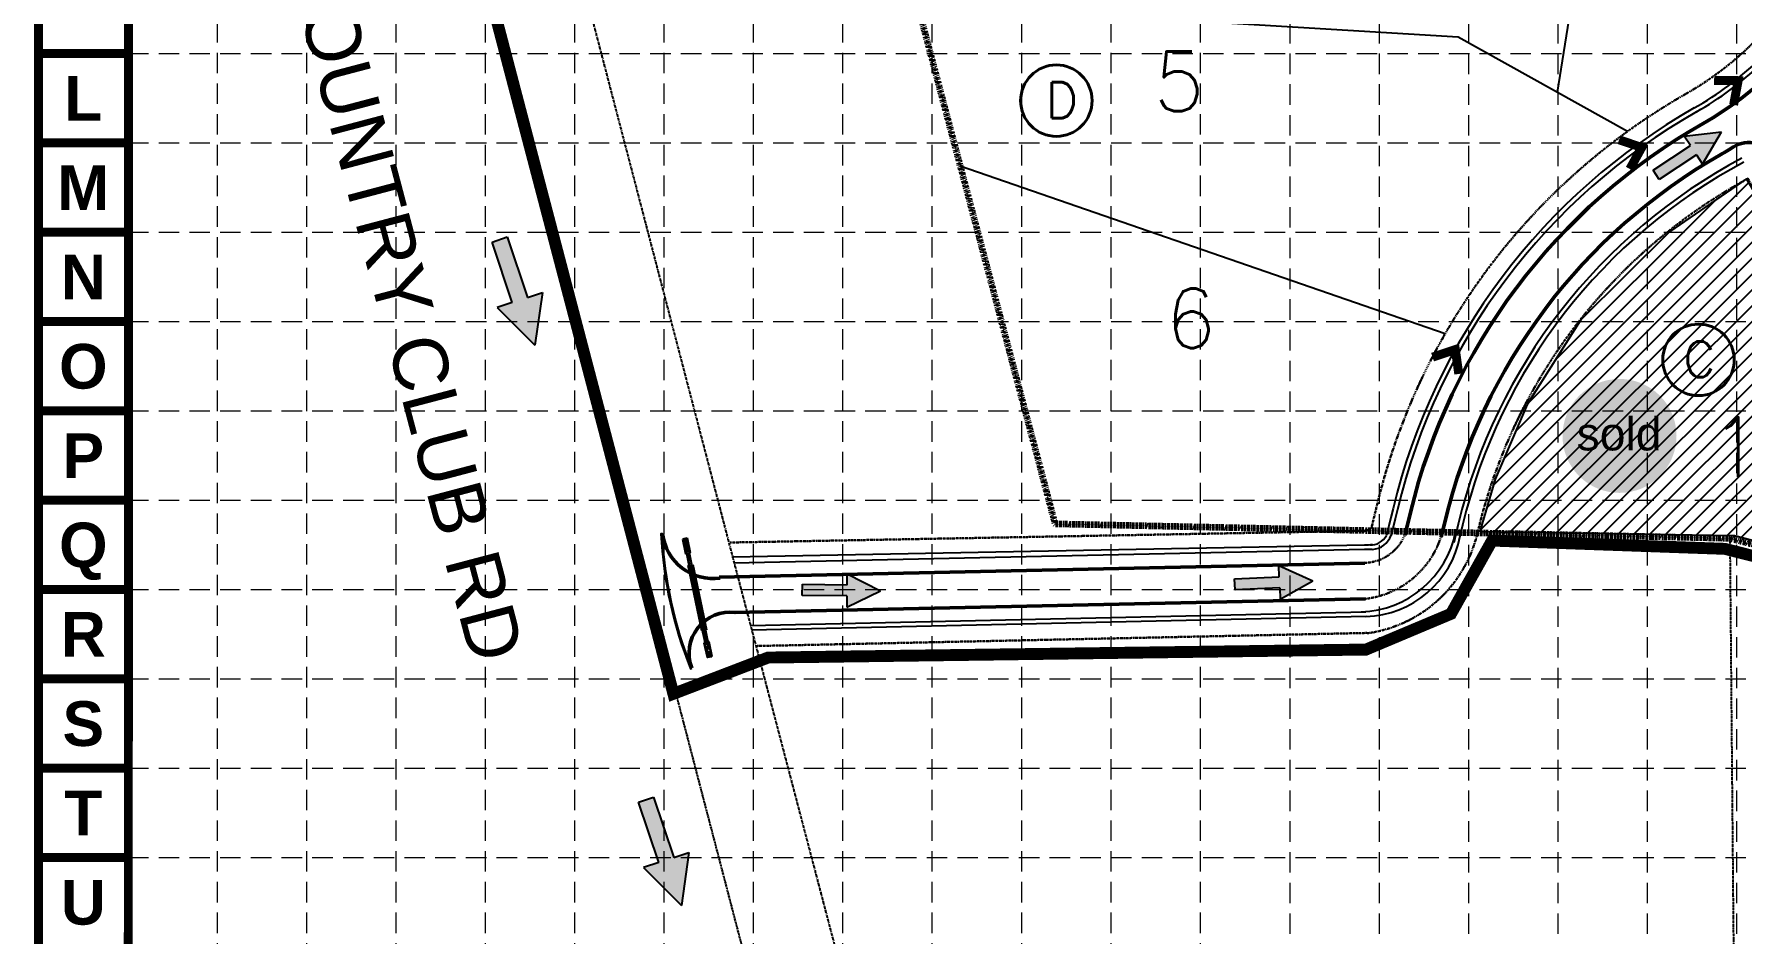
# Model space of a CAD drawing. Header units: inches. Extents: x 8856 to 12702, y 4190 to 6596.
# Drawn here: x 8856 to 10003, y 5282 to 5886 of the extents above; entities that cross this region are included whole.
import ezdxf
from ezdxf.enums import TextEntityAlignment as Align

# ---------------------------------------------------------------- set-up
doc = ezdxf.new("R2010")
doc.units = ezdxf.units.IN
doc.header["$MEASUREMENT"] = 0
for name, pattern in [('CENTER', [2, 1.25, -0.25, 0.25, -0.25]), ('CENTER2', [1.125, 0.75, -0.125, 0.125, -0.125]), ('HIDDEN', [0.375, 0.25, -0.125]), ('PHANTOM2', [1.25, 0.625, -0.125, 0.125, -0.125, 0.125, -0.125])]:
    doc.linetypes.add(name, pattern=pattern)
for name, color, linetype in [('BASE', 7, 'Continuous'), ('CL-CNTY-CLUB-RD', 7, 'CENTER'), ('COMMERCIAL LOT LINES', 7, 'PHANTOM2'), ('GRID', 254, 'HIDDEN'), ('LIMITS OF DISTURBANCE', 1, 'HIDDEN'), ('P-DITCH-BOT', 7, 'Continuous'), ('P-LOT-LNS', 150, 'Continuous'), ('P-SAWCUT', 7, 'Continuous'), ('P-STM-CL', 7, 'CENTER2'), ('P-STM-HDWL', 7, 'Continuous'), ('PHASE LINE', 7, 'Continuous'), ('SILT FENCE', 200, 'Continuous'), ('SODDED LOT', 2, 'Continuous')]:
    doc.layers.add(name, color=color, linetype=linetype)
for name, color, linetype, lineweight in [('block number', 7, 'Continuous', 40), ('BOUNDARY', 150, 'PHANTOM2', 90), ('lot number', 7, 'Continuous', 35), ('P-EP', 7, 'Continuous', 50), ('P-ROCK-RIPRAP', 7, 'Continuous', 30), ('P-ROW', 150, 'PHANTOM2', 30), ('P-STM', 7, 'Continuous', 60)]:
    doc.layers.add(name, color=color, linetype=linetype, lineweight=lineweight)
doc.styles.add('L100', font='simplex', dxfattribs={"height": 10})
doc.styles.add('L120', font='simplex', dxfattribs={"height": 12})
doc.styles.add("L200'", font='ARIAL.TTF', dxfattribs={"height": 0.001968503937008})
doc.styles.add('ryland', font='ARIAL.TTF', dxfattribs={"height": 25})
doc.styles.get("Standard").update_dxf_attribs({"font": 'ARIALBD.TTF'})
pattern_1 = [(167.4056034282895, (224.2476686923312, 11416.52903325825), (-47.07133619810101, 10.2122104532173), [0.5381439999999996, -53.27635199999998]), (124.3625034282894, (223.7224725509789, 11416.64637469641), (27.04320107494522, -39.85806569852965), [0.923472, -91.4237]), (71.90320342828946, (223.2012397377237, 11417.40868457722), (-18.70439597524636, -56.4459533915179), [0.6511519999999997, -64.46412799999996]), (206.6665034282895, (221.5643251318756, 11418.27707997861), (71.66520759053542, 35.77845835633514), [0.8409519999999999, -83.25423199999999]), (232.2265034282895, (220.8128219695243, 11417.89966376675), (32.00530386589573, 40.98366420228996), [0.8246199999999998, -81.63749199999998]), (296.6665034282894, (220.3077068001558, 11417.24785193372), (-35.77845835633514, 71.66520759053542), [0.8409519999999999, -83.25423199999999]), (337.0870034282895, (220.6851230120189, 11416.49634877137), (-60.37230426776144, 25.67459567026552), [1.112116, -110.099396]), (11.64810342828947, (221.7094893305941, 11416.06336650225), (90.4144898102692, 18.79414243824937), [1.049952, -103.945284]), (60.82240342828945, (222.7378189772667, 11416.27535267579), (29.60087234551698, 53.40213852942544), [0.8438, -83.536292]), (114.6292034282894, (223.1491878094575, 11417.01208579159), (18.10987967698676, -40.29928436381815), [0.9633279999999996, -47.20305199999997]), (161.7902034282895, (222.7477272975107, 11417.88777378245), (-61.89423468945191, 20.22631325501531), [1.245792, -123.3335]), (78.20690342828945, (223.4730196281146, 11414.80719736964), (7.168354965812312, 36.17478170398071), [0.4252039999999999, -42.09537599999999]), (110.8620034282894, (223.559922574927, 11415.22342792815), (18.55107009583721, -49.2326882368414), [0.8089479999999997, -80.08604399999996]), (164.3928034282894, (223.2718401730331, 11415.97934361771), (-3.485102933099482, -1.963177895166251), [0.565684, -5.091168]), (142.5914034282894, (223.5526299854534, 11416.45888202205), (16.78609423752693, -13.49915115748309), [0.304632, -30.15846]), (231.1942034282895, (223.3106545196774, 11416.64394383325), (8.492129403425428, 9.374633941681843), [0.430812, -21.109848]), (330.3566034282894, (223.0406714257203, 11416.30822203029), (12.85974034505915, -6.528939220430372), [0.6997159999999997, -22.62409199999999]), (100.9579034282894, (223.6488071857873, 11415.96214270799), (0.4412591388023657, -8.933379376783648), [0.505964, -12.143148]), (315.7823034282894, (222.1720116928329, 11418.66530290894), (30.08705734939158, -28.96150865700374), [0.7087999999999999, -70.17137999999998]), (9.739003428289449, (222.6800069244675, 11418.17099445803), (-46.18882766422776, -7.65456350170779), [0.5946439999999998, -58.86963199999999]), (232.5914034282894, (224.3458275567148, 11416.35477816552), (13.49915115748309, 16.78609423752693), [0.60926, -29.853832]), (283.0033034282894, (223.9757039343249, 11415.87082723397), (-9.176497035615203, 40.74054375914275), [0.7087999999999998, -70.17137999999997]), (278.8368034282894, (220.0112485429574, 11417.44813299058), (-2.845700303081109, 21.35186241720202), [0.68352, -33.492496]), (234.1679034282894, (220.1162507977051, 11416.77272605658), (28.52026122206086, 39.02043893388658), [0.5727119999999997, -56.69857199999998]), (6.194203428289457, (220.8803574749536, 11414.35674985931), (21.3518655115952, 2.845677581607473), [0.60926, -29.853832]), (316.7468034282894, (221.486062371863, 11414.42248856831), (-39.46169696183181, 37.45363278944449), [0.6705239999999999, -66.38169599999998]), (8.83680342828946, (219.9184006039984, 11416.06444976808), (-21.35186241720202, -2.845700303081099), [0.34176, -33.834256]), (40.70270342828942, (220.7625668376929, 11414.56585597059), (11.9772374009784, 11.33780422989549), [0.20396, -20.192116]), (105.3566034282894, (220.9171901575487, 11414.69886585352), (2.404437850519509, -12.41848094066376), [0.8246199999999998, -15.6678]), (125.4018034282894, (220.6988097927481, 11415.49404508883), (23.11687186360843, -32.88784173050687), [0.7642, -75.655692]), (243.0829034282894, (222.7270122588025, 11416.13153607441), (5.007022260526875, 7.411460212684431), [0.5768879999999998, -13.845316]), (292.5500034282894, (222.465854219259, 11415.61714665151), (26.4037810617354, -63.17309959415073), [1.007176, -99.710252]), (0.3382034282894548, (222.8520954855358, 11414.68697586922), (-32.24842352678247, 0.1981657447255625), [0.4118239999999999, -40.77069599999999]), (29.39280342828945, (223.2639135168365, 11414.68940673238), (1.521924566975267, 5.448279142301461), [0.24, -3.759999999999999]), (59.64920342828945, (220.7640993026341, 11415.62264244455), (-16.54302242883286, -27.68263543345996), [0.555696, -55.01408000000001]), (347.4056034282894, (221.0448891150545, 11416.1021808489), (47.07133619810102, -10.21221045321729), [1.076287999999999, -52.73820799999996]), (299.3928034282894, (222.095281397761, 11415.8674979726), (5.448279142301462, -1.521924566975267), [1.04, -2.959999999999999]), (264.6976034282895, (222.6057074925541, 11414.96137149039), (4.763981381776488, 48.59325645417239), [0.632456, -62.613096]), (193.4474034282894, (222.5472613730317, 11414.3316222934), (-15.90358493028137, -4.367607930468038), [0.5824079999999999, -28.538032]), (147.0388034282894, (221.9808200218763, 11414.19618154731), (-72.15140566191289, 46.58513260677321), [0.9482599999999999, -93.87789599999998]), (114.8189034282894, (221.1851915874561, 11414.71210343514), (-22.03622209953075, 47.26949313749401), [1.003195999999999, -99.31629599999994])]

# ---------------------------------------------------------------- blocks, each defined once
blk = doc.blocks.new('TF')
for p, q in [((0.1612460134014668, 0.02011902808567356), (0.1612460134014668, 0.06011902808575087)), ((0.1612460134014668, 0.06011902808575087), (0.2812460134014714, 0.0001190280856917525)), ((0.001246013401441814, -0.01988097191429006), (0.001246013401441814, 0.02011902808567356)), ((0.001246013401441814, 0.02011902808567356), (0.1612460134014668, 0.02011902808567356)), ((0.1612460134014668, -0.05988097191425368), (0.2812460134014714, 0.0001190280856917525)), ((0.1612460134014668, -0.01988097191429006), (0.001246013401441814, -0.01988097191429006)), ((0.1612460134014668, -0.01988097191429006), (0.1612460134014668, -0.05988097191425368))]:
    blk.add_line(p, q)
for points in [[(0.1612460134014668, -0.05988097191425368), (0.1612460134014668, 0.06011902808575087), (0.2812460134014714, 0.0001190280856917525), (0.1612460134014668, 0.06011902808575087)], [(0.001246013401441814, 0.02011902808567356), (0.001246013401441814, -0.01988097191429006), (0.1612460134014668, 0.02011902808567356), (0.1612460134014668, -0.01988097191429006)]]:
    blk.add_solid(points)
blk = doc.blocks.new('arrow')
at = {"xscale": 192.0000000000001, "yscale": 192, "zscale": 192, "rotation": 89.54514789520785}
blk.add_blockref('TF', (-0.4058247577286238, -53.99771442406018), dxfattribs=at)
blk = doc.blocks.new('Sold')
h = blk.add_hatch(color=7)
h.paths.add_polyline_path([(38.78496247210744, 18.77409050585028, 1), (0.5207856342430404, 18.77409050585028, 1)])
h.paths.add_polyline_path([(2.416219880599712, 10.89449421479345), (36.58703529336928, 10.89449421479345), (36.58703529336928, 27.85845966292506), (2.416219880599712, 27.85845966292506)], flags=24)
at = {"layer": 'BASE', "color": 7, "style": 'ryland'}
blk.add_text('sold', height=11.12714691139804, dxfattribs=at).set_placement((19.50162758698563, 13.90398517682713), align=Align.CENTER)

msp = doc.modelspace()

# ---------------------------------------------------------------- hatches: boundary and pattern name
at = {"layer": 'P-ROCK-RIPRAP'}
h = msp.add_hatch(dxfattribs=at)
h.set_pattern_fill('GRAVEL', color=1, scale=4, angle=-60.60719657171055, style=0)
h.set_pattern_definition(pattern_1)
h.paths.add_polyline_path([(9291.889939817132, 5546.705798574499), (9293.925906898841, 5536.915148069621), (9296.86578918015, 5537.512796141519), (9294.82982209843, 5547.303446646395)])
h = msp.add_hatch(dxfattribs=at)
h.set_pattern_fill('GRAVEL', color=1, scale=4, angle=-60.60719657171055, style=0)
h.set_pattern_definition(pattern_1)
h.paths.add_polyline_path([(9309.33387527381, 5477.753234673598), (9311.380448014868, 5467.976215826548), (9308.446852179355, 5467.34843678931), (9306.397531145312, 5477.138584958204)])
at = {"layer": 'P-SAWCUT'}
h = msp.add_hatch(dxfattribs=at)
h.set_pattern_fill('ANSI31', color=256, scale=10, angle=-33.82573827352668, style=0)
h.set_pattern_definition([(11.17426172647331, (579.5540264942425, 11920.82727281894), (-0.2422420866247464, 1.22630288732747), [])])
edge = h.paths.add_edge_path()
edge.add_arc((9554.433026988148, 5563.082899943949), 276.3273669487539, 182.6446779952647, 201.8932591284984, ccw=False)
edge.add_line((9278.39997824816, 5550.332616490688), (9277.401043355147, 5550.286474541036))
edge.add_arc((9554.433026988147, 5563.082899943946), 277.3273669487525, 182.6446779952642, 201.893259128498)
edge.add_line((9297.106473791, 5459.673454154868), (9298.03435392064, 5460.046332774554))
at = {"layer": 'SODDED LOT'}
h = msp.add_hatch(dxfattribs=at)
h.set_pattern_fill('ANSI31', color=256, scale=60, style=0)
h.set_pattern_definition([(45, (0, 0), (-5.303300858899106, 5.303300858899107), [])])
h.paths.add_polyline_path([(10357.19603666186, 5455.817379991287), (10305.84042669549, 5476.553176716268), (10228.51664574078, 5518.895283143127), (10151.2186982486, 5580.694715662517), (10101.81524347761, 5634.769220881844), (10072.62673736828, 5676.926751336421), (10027.49255292758, 5752.640018477639), (10006.00009349296, 5788.617240001575), (9954.41817273173, 5753.176987297174), (9894.77657402059, 5694.109901809652), (9858.776685217068, 5637.190705719137), (9837.449750183292, 5586.983824596402), (9827.141277623316, 5551.785428115147), (9998.089905380944, 5549.209934656601)])

# ---------------------------------------------------------------- linework, layer by layer
at = {"layer": 'BASE', "const_width": 5.999999999999659}
for points in [[(8859.448287364132, 4192.807685084724), (12699.44828736391, 4192.807685084724), (12699.44828736391, 6592.807685084587), (8859.448287364132, 6592.807685084587)], [(8919.31723496068, 4252.791972684199), (12639.6159117087, 4252.687924091735), (12639.53837103956, 6532.836389877606), (8920.073273039747, 6532.905461626857)]]:
    msp.add_lwpolyline(points, close=True, dxfattribs=at)
for points in [[(8919.448287364128, 5872.807685084628), (8859.448287364132, 5872.807685084628)], [(8919.448287364128, 5812.807685084632), (8859.448287364132, 5812.807685084632)], [(8919.448287364128, 5752.807685084636), (8859.448287364132, 5752.807685084636)], [(8919.448287364128, 5692.807685084639), (8859.448287364132, 5692.807685084639)], [(8919.448287364128, 5632.807685084642), (8859.448287364132, 5632.807685084642)], [(8919.448287364128, 5572.807685084646), (8859.448287364132, 5572.807685084646)], [(8919.448287364128, 5512.807685084649), (8859.448287364132, 5512.807685084649)], [(8919.448287364128, 5452.807685084652), (8859.448287364132, 5452.807685084652)], [(8919.448287364128, 5392.807685084656), (8859.448287364132, 5392.807685084656)], [(8919.448287364128, 5332.807685084659), (8859.448287364132, 5332.807685084659)]]:
    msp.add_lwpolyline(points, dxfattribs=at)
at = {"layer": 'block number'}
for centre in [(9542.75476439849, 5841.209966813602), (9973.88374596474, 5667.098386951813)]:
    msp.add_circle(centre, 24, dxfattribs=at)
at = {"layer": 'BOUNDARY', "color": 7}
for p, q in [((9387.593889948255, 6139.49638536491), (9541.87599547787, 5556.854676387902)), ((9995.129695110818, 5547.13832412863), (9541.87599547787, 5556.854676387902)), ((9995.129695110818, 5547.13832412863), (10717.80586634918, 5363.594498505829))]:
    msp.add_line(p, q, dxfattribs=at)
at = {"layer": 'CL-CNTY-CLUB-RD'}
msp.add_lwpolyline([(9042.020884980751, 6383.119232874957), (9351.60527198381, 5196.422745389001, 0.3088418249584144), (9686.958699028752, 4960.999377485011), (9998.715166507654, 4955.016371495006)], format="xyb", dxfattribs=at)
at = {"layer": 'COMMERCIAL LOT LINES'}
for p, q in [((9173.938868921805, 6115.141331345382), (9328.821665871546, 5521.445787162666)), ((9999.86643138238, 5015.005325388103), (9995.129695110818, 5547.13832412863))]:
    msp.add_line(p, q, dxfattribs=at)
at = {"layer": 'COMMERCIAL LOT LINES', "flags": 128}
msp.add_lwpolyline([(9328.821665871541, 5521.445787162665), (9409.665121680187, 5213.468122074783, 0.02328156319929063), (9419.037595342746, 5191.364723490527)], format="xyb", dxfattribs=at)
at = {"layer": 'GRID', "color": 252, "linetype": 'HIDDEN', "lineweight": 0, "ltscale": 55}
for p, q in [((8979.247682500823, 6533.377325059191), (8979.247682500823, 4432.542686505172)), ((9039.24768250082, 6533.377325059191), (9039.24768250082, 4432.542686505172)), ((9099.247682500816, 6533.377325059191), (9099.247682500816, 4432.542686505172)), ((9159.247682500813, 6533.377325059191), (9159.247682500813, 4432.542686505172)), ((9219.247682500809, 6533.377325059191), (9219.247682500809, 4432.542686505172)), ((9279.247682500805, 6533.377325059191), (9279.247682500805, 4432.542686505172)), ((9339.247682500802, 6533.377325059191), (9339.247682500802, 4432.542686505172)), ((9399.2476825008, 6533.377325059191), (9399.2476825008, 4432.542686505172)), ((9459.247682500796, 6533.377325059191), (9459.247682500796, 4432.542686505172)), ((9519.247682500793, 6533.377325059191), (9519.247682500793, 4432.542686505172)), ((9579.247682500789, 6533.377325059191), (9579.247682500789, 4432.542686505172)), ((9639.247682500785, 6533.377325059191), (9639.247682500785, 4432.542686505172)), ((9699.448287364085, 6532.807685084591), (9699.448287364085, 4432.542686505172)), ((9759.44828736408, 6532.807685084591), (9759.44828736408, 4432.542686505172)), ((9819.448287364077, 6532.807685084591), (9819.448287364077, 4432.542686505172)), ((9879.448287364074, 6532.807685084591), (9879.448287364074, 4432.542686505172)), ((9939.44828736407, 6532.807685084591), (9939.44828736407, 4432.542686505172)), ((9999.448287364066, 6532.807685084591), (9999.448287364066, 4432.542686505172)), ((8919.448287364128, 5872.807685084628), (12639.44828736392, 5872.807685084628)), ((8919.448287364128, 5812.807685084632), (12639.44828736392, 5812.807685084632)), ((8919.448287364128, 5752.807685084636), (12639.44828736392, 5752.807685084636)), ((8919.448287364128, 5692.807685084639), (12639.44828736392, 5692.807685084639)), ((8919.448287364128, 5632.807685084642), (12639.44828736392, 5632.807685084642)), ((8919.448287364128, 5572.807685084646), (12639.44828736392, 5572.807685084646)), ((8919.448287364128, 5512.807685084649), (12639.44828736392, 5512.807685084649)), ((8919.448287364128, 5452.807685084652), (12639.44828736392, 5452.807685084652)), ((8919.448287364128, 5392.807685084656), (12639.44828736392, 5392.807685084656)), ((8919.448287364128, 5332.807685084659), (12639.44828736392, 5332.807685084659))]:
    msp.add_line(p, q, dxfattribs=at)
at = {"layer": 'LIMITS OF DISTURBANCE', "ltscale": 200, "const_width": 8}
msp.add_lwpolyline([(11374.53132577242, 6474.115766869763), (9473.92201158858, 6469.923670522054), (9449.050798187662, 6469.923670522054), (9450.43111348549, 6251.844019026063), (9120.129434476668, 6251.789494133347), (9082.792938226961, 6216.328247085919), (9285.627993312763, 5442.807788509755), (9349.221614560101, 5467.169985986598), (9750.661238055985, 5472.540015341019), (9807.688469589197, 5496.536367187586), (9835.301672392994, 5545.728913349223), (9991.571500844857, 5540.187975451394), (10718.44004284994, 5356.691239290696), (11061.65703384146, 5362.070334629308)], dxfattribs=at)
at = {"layer": 'P-DITCH-BOT', "color": 5}
for p, q in [((9768.809595646184, 5567.390144219809), (9767.300886946781, 5561.137025259884)), ((9771.725912980559, 5566.6865156209), (9770.217204281158, 5560.433396660974)), ((9812.554355661852, 5556.835715236114), (9809.512963426982, 5544.23010922617)), ((9815.470672996229, 5556.132086637203), (9813.673687742566, 5548.684152808203)), ((9750.602722895015, 5497.683110768386), (9337.477789595312, 5488.536708394826)), ((9750.66891317947, 5494.683841049565), (9338.129047920567, 5485.634992835656))]:
    msp.add_line(p, q, dxfattribs=at)
at = {"layer": 'P-DITCH-BOT', "color": 5, "flags": 128}
for points in [[(9767.300886946781, 5561.137025259884), (9764.381867657587, 5549.038616290097)], [(9770.217204281158, 5560.433396660974), (9767.514456617897, 5549.231364974062)]]:
    msp.add_lwpolyline(points, dxfattribs=at)
for points in [[(9754.919118676402, 5542.851775042494, -0.005876627207580582), (9749.609868628164, 5542.672156550721), (9325.284655668216, 5534.521278870484)], [(9754.74822273533, 5539.841071006697, -0.005540510034780251), (9749.676058912619, 5539.672886831897), (9326.224667616734, 5530.525316963868)]]:
    msp.add_lwpolyline(points, format="xyb", dxfattribs=at)
at = {"layer": 'P-DITCH-BOT', "color": 5}
for centre, radius, start, end in [((9859.043726735596, 6032.616848824441), 226, 299.6888972867737, 313.7560677299547), ((9859.043726735596, 6032.616848824441), 229, 299.6888972867737, 313.2765289828924), ((10180.98244557163, 5467.943968907039), 424, 119.6888972867737, 166.4353221522486), ((10180.98244557163, 5467.943968907039), 421, 119.6888972867737, 166.4353221522486), ((10180.98244557163, 5467.943968907039), 378.9999999999999, 118.0116191521842, 166.4353221522486), ((10180.98244557163, 5467.94396890704), 375.999999999999, 118.0116191521842, 166.4353221522486)]:
    msp.add_arc(centre, radius, start, end, dxfattribs=at)
at = {"layer": 'P-DITCH-BOT', "color": 170}
for centre, radius, start, end in [((9745.568801443857, 5564.39438796283), 66.44750594665497, 271.5911519654157, 349.1982479311019), ((9753.822250321298, 5554.215730513047), 14.48202143894345, 274.633372803046, 340.574571450368), ((9748.69837973062, 5561.266776138489), 66.44750594665497, 271.5911519654157, 349.1982479311019), ((9753.852999271774, 5554.680308496879), 11.8989826286179, 267.2765732022757, 332.3665080446558)]:
    msp.add_arc(centre, radius, start, end, dxfattribs=at)
at = {"layer": 'P-EP'}
for p, q in [((9780.47486498369, 5564.575629824133), (9776.745781056447, 5549.119759901843)), ((9803.805403658715, 5558.946601032846), (9801.197072178045, 5548.135894471662)), ((9316.3825931928, 5521.108428490646), (9749.874629765989, 5530.675077675429)), ((9326.41365379741, 5497.32395829195), (9750.404152041645, 5506.680919924851))]:
    msp.add_line(p, q, dxfattribs=at)
for centre, radius, start, end in [((9859.043726735596, 6032.616848824441), 238, 299.6888972867737, 357.7243434307794), ((10180.98244557163, 5467.943968907039), 412, 119.6888972867737, 166.4353221522486), ((10007.96250824041, 5793.144101909223), 20, 31.2663316516587, 121.8758727186032), ((10180.98244557163, 5467.943968907039), 388, 119.6888972867737, 166.4353221522486), ((9859.043726735596, 6032.616848824441), 262, 299.6888972867737, 301.8758727186032), ((9312.298270074345, 5554.32924362963), 34.13308098049496, 186.7241618953898, 278.039070651274), ((9323.62911925207, 5470.083114874822), 27.4923445216809, 82.46184864232353, 201.4122306929467)]:
    msp.add_arc(centre, radius, start, end, dxfattribs=at)
at = {"layer": 'P-LOT-LNS', "color": 7}
for p, q in [((9879.222744010682, 5846.815253150618), (9925.640603383354, 6136.760728710975)), ((9812.608235343798, 5883.957846243989), (9449.48340152969, 5905.772515238969)), ((9926.278449392355, 5820.578162272214), (9812.608235343798, 5883.957846243989)), ((9803.754999543155, 5684.564498780904), (9478.20448564971, 5797.308209038863))]:
    msp.add_line(p, q, dxfattribs=at)
at = {"layer": 'P-ROCK-RIPRAP', "color": 1}
for points in [[(9291.889939817132, 5546.705798574499), (9293.925906898841, 5536.915148069621), (9296.86578918015, 5537.512796141519), (9294.82982209843, 5547.303446646395)], [(9309.33387527381, 5477.753234673598), (9311.380448014868, 5467.976215826548), (9308.446852179355, 5467.34843678931), (9306.397531145312, 5477.138584958204)]]:
    msp.add_lwpolyline(points, close=True, dxfattribs=at)
at = {"layer": 'P-ROW', "color": 7, "flags": 128}
for points in [[(9387.380118751835, 6158.962920503505, -0.02246139068076105), (9473.902026626367, 6163.804214541475), (9590.472974787075, 6165.084335060045, -0.0393665948522415), (9820.276453987819, 6149.50016651279, 0.03180338770302178), (10078.0080330346, 6128.10622662991), (10073.87416824204, 6024.079788314673, -0.2587825982698537), (9965.53114911982, 5845.840434697915, 0.2068462652616954), (9758.11643208679, 5569.970115749115), (9754.568014057442, 5555.263048661981)], [(10394.81521924463, 5445.627006798398, -0.196568833537453), (10069.21353802782, 5686.490213223465), (10006.96354953323, 5789.009119013756, -0.006882964540997408), (10000.20147268678, 5785.029509168349, 0.2068462652616954), (9826.163836555614, 5553.552115107864), (9825.493743586076, 5550.77479231893), (9825.096278712537, 5549.127426503636)], [(9754.6737044757, 5555.276784357284, -0.2966247824497647), (9749.575377787642, 5552.319799062816), (9323.457435064523, 5544.440624703986)], [(9751.172143574162, 5483.692387563397, -0.0002285954310241171), (9750.911610889147, 5483.686518747218), (9341.502500174081, 5474.926098334582)]]:
    msp.add_lwpolyline(points, format="xyb", dxfattribs=at)
at = {"layer": 'P-ROW', "color": 7}
for centre, radius, start, end in [((9748.867909655984, 5560.656202419186), 29.92009578513208, 271.3031311873993, 337.355430631036), ((9739.366637629064, 5571.047093228496), 88.43259735952898, 277.8452941028407, 345.5635248561333)]:
    msp.add_arc(centre, radius, start, end, dxfattribs=at)
at = {"layer": 'P-ROW', "color": 170}
msp.add_arc((9743.00926085074, 5567.216418117403), 61.04988778982582, 276.9357286727213, 342.0507615861546, dxfattribs=at)
at = {"layer": 'P-SAWCUT'}
msp.add_lwpolyline([(9298.063815802863, 5459.96588242893, -0.08418581986708668), (9278.276378488838, 5550.218744211048), (9277.27752327035, 5550.17090852881, 0.08418581986708668), (9297.136569261907, 5459.591431027159)], format="xyb", close=True, dxfattribs=at)
at = {"layer": 'P-STM'}
for points in [[(9296.308748716312, 5529.140072006554), (9305.465895228832, 5485.249824065729)], [(9297.791393870462, 5529.378065134162), (9306.934276652211, 5485.556183324582)]]:
    msp.add_lwpolyline(points, dxfattribs=at)
at = {"layer": 'P-STM-CL'}
msp.add_lwpolyline([(9295.390603472297, 5537.212905938569), (9307.859553761615, 5477.449166326945)], dxfattribs=at)
at = {"layer": 'P-STM-HDWL'}
for p, q in [((9294.415889698666, 5537.014756573485), (9296.273808074046, 5528.080314733371)), ((9294.660881098573, 5537.064560825414), (9296.315104352469, 5529.109657290202)), ((9296.181714157465, 5537.118617123103), (9294.711780275618, 5536.819794562794)), ((9296.538008396765, 5535.40525328475), (9295.06807451492, 5535.106430724439)), ((9296.588907573807, 5535.160487022129), (9295.118973691964, 5534.861664461819)), ((9296.945201813103, 5533.447123183776), (9295.47526793126, 5533.148300623464)), ((9296.996100990149, 5533.202356921151), (9295.526167108304, 5532.903534360844)), ((9296.13081498042, 5537.363383385728), (9297.78503823431, 5529.408479850507)), ((9298.236321455057, 5528.466258672377), (9296.375806380323, 5537.413187637657)), ((9306.886924250091, 5477.241027083311), (9305.017237741478, 5486.17301365089)), ((9307.13139177693, 5477.29334226142), (9305.466690603285, 5485.246059710867)), ((9307.31764308706, 5483.724705191114), (9305.850852412588, 5483.410817222533)), ((9307.368864661634, 5483.48000619267), (9305.902073987163, 5483.166118224089)), ((9307.727415683652, 5481.767113203559), (9306.260625009178, 5481.453225234976)), ((9307.778637258225, 5481.522414205112), (9306.311846583752, 5481.208526236532)), ((9308.59818245141, 5477.607230230003), (9306.933481277758, 5485.559947679452)), ((9306.970350322681, 5486.604015669273), (9308.842649978238, 5477.659545408109)), ((9308.137188280243, 5479.809521216001), (9306.670397605769, 5479.49563324742)), ((9308.188409854818, 5479.564822217556), (9306.721619180344, 5479.250934248977)), ((9309.668929879927, 5477.628759789521), (9307.674356954838, 5477.481452089667)), ((9309.402307795488, 5477.859749492984), (9307.906381795243, 5477.749268990881))]:
    msp.add_line(p, q, dxfattribs=at)
at = {"layer": 'SILT FENCE'}
for points, const_width in [([(9984.39322862492, 5854.736961513139), (10000.51805197792, 5854.656086009958), (9997.455550692983, 5838.400261509537)], 5.999999999999999), ([(9920.50463867547, 5814.925668457071), (9935.789008321595, 5809.787136221792), (9927.778440815886, 5795.314349601891)], 6), ([(9795.332018563797, 5668.959649744726), (9810.636995358404, 5674.036474966158), (9812.930438995889, 5657.654446380223)], 6)]:
    msp.add_lwpolyline(points, dxfattribs=dict(at, const_width=const_width))
at = {"layer": 'SODDED LOT'}
msp.add_lwpolyline([(10357.19603666186, 5455.817379991287), (10305.84042669549, 5476.553176716268), (10228.51664574078, 5518.895283143127), (10151.2186982486, 5580.694715662517), (10101.81524347761, 5634.769220881844), (10072.62673736828, 5676.926751336421), (10027.49255292758, 5752.640018477639), (10006.00009349296, 5788.617240001575), (9954.41817273173, 5753.176987297174), (9894.77657402059, 5694.109901809652), (9858.776685217068, 5637.190705719137), (9837.449750183292, 5586.983824596402), (9827.141277623316, 5551.785428115147), (9998.089905380944, 5549.209934656601)], close=True, dxfattribs=at)

# ---------------------------------------------------------------- block references
at = {"color": 7}
for p, xscale, yscale, zscale, rotation in [((9989.218325552138, 5820.332056419931), 0.9755380923336776, 0.9755380923327923, 0.9755380923335906, 303.9439420235905), ((9192.688229125892, 5676.900431798485), 1.393625846191461, 1.393625846190844, 1.393625846190844, 198.9119317319089), ((9714.98954897841, 5518.735906996157), 0.9755380923334821, 0.9755380923327954, 0.9755380923335906, 273.0686861520813), ((9424.639824813707, 5511.949987332586), 0.9755380923333485, 0.9755380923334264, 0.9755380923335906, 269.6479848995222), ((9290.998352851104, 5300.682569423511), 1.393625846191461, 1.393625846190844, 1.393625846190844, 198.9119317319089)]:
    msp.add_blockref('arrow', p, dxfattribs=dict(at, xscale=xscale, yscale=yscale, zscale=zscale, rotation=rotation))
at = {"layer": 'PHASE LINE', "xscale": 2, "yscale": 2, "zscale": 2}
msp.add_blockref('Sold', (9881.549620437634, 5578.495946932035), dxfattribs=at)

# ---------------------------------------------------------------- texts
at = {"layer": 'BASE', "style": "L200'"}
msp.add_text('COUNTRY CLUB RD', height=36.56552124683837, rotation=284.7891093398508, dxfattribs=at).set_placement((9025.296723635194, 5936.07459185004))
at = {"layer": 'BASE'}
for s, p in [('L', (8889.44828736413, 5842.80768508463)), ('M', (8889.44828736413, 5782.807685084634)), ('N', (8889.44828736413, 5722.807685084637)), ('O', (8889.44828736413, 5662.80768508464)), ('P', (8889.44828736413, 5602.807685084644)), ('Q', (8889.44828736413, 5542.807685084647)), ('R', (8889.44828736413, 5482.80768508465)), ('S', (8889.44828736413, 5422.807685084654)), ('T', (8889.44828736413, 5362.807685084657)), ('U', (8889.44828736413, 5302.807685084661))]:
    msp.add_text(s, height=29.99999999999829, dxfattribs=at).set_placement(p, align=Align.MIDDLE_CENTER)
at = {"layer": 'block number', "style": 'L120'}
msp.add_text('C', height=24, dxfattribs=at).set_placement((9963.66960455818, 5655.498068240287))
at = {"layer": 'block number', "insert": (9535.648472261659, 5853.537521465098), "char_height": 24, "width": 100.9190967945779, "attachment_point": 1, "style": 'L120'}
msp.add_mtext('D', dxfattribs=at)
at = {"layer": 'lot number', "style": 'L100'}
for s, p in [('5', (9625.195853733552, 5834.123424319984)), ('6', (9633.008472386746, 5674.937491220187)), ('1', (9998.90259310379, 5588.444744820181))]:
    msp.add_text(s, height=40, dxfattribs=at).set_placement(p, align=Align.CENTER)

doc.saveas('drawing.dxf')
